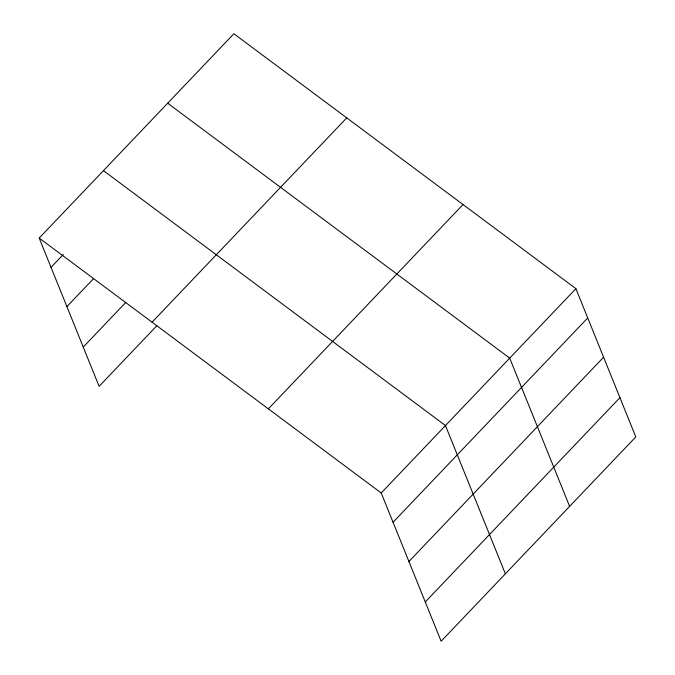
<?xml version="1.0" encoding="UTF-8"?>
<svg xmlns="http://www.w3.org/2000/svg" width="675" height="675" viewBox="0 0 675 675"><rect width="100%" height="100%" fill="white"/><g stroke="black" fill="none" stroke-linecap="round" stroke-linejoin="round"><path stroke-width="1.01" d="M39.201 238.073L233.871 33.75L575.902 288.664L635.799 436.928L441.129 641.25L381.223 492.978L39.201 238.073L99.107 386.336L156.853 325.73M51.03 267.359L63.298 254.475M66.892 306.619L93.606 278.589M83.236 347.077L125.828 302.375M152.069 322.186L346.739 117.872M268.355 408.856L463.033 204.542M381.223 492.978L575.902 288.664M393.052 522.264L587.731 317.95M408.915 561.533L603.593 357.21M425.267 601.982L619.937 397.668M167.687 103.216L509.709 358.13L569.616 506.402M103.444 170.64L445.466 425.554L505.373 573.826"/></g></svg>
